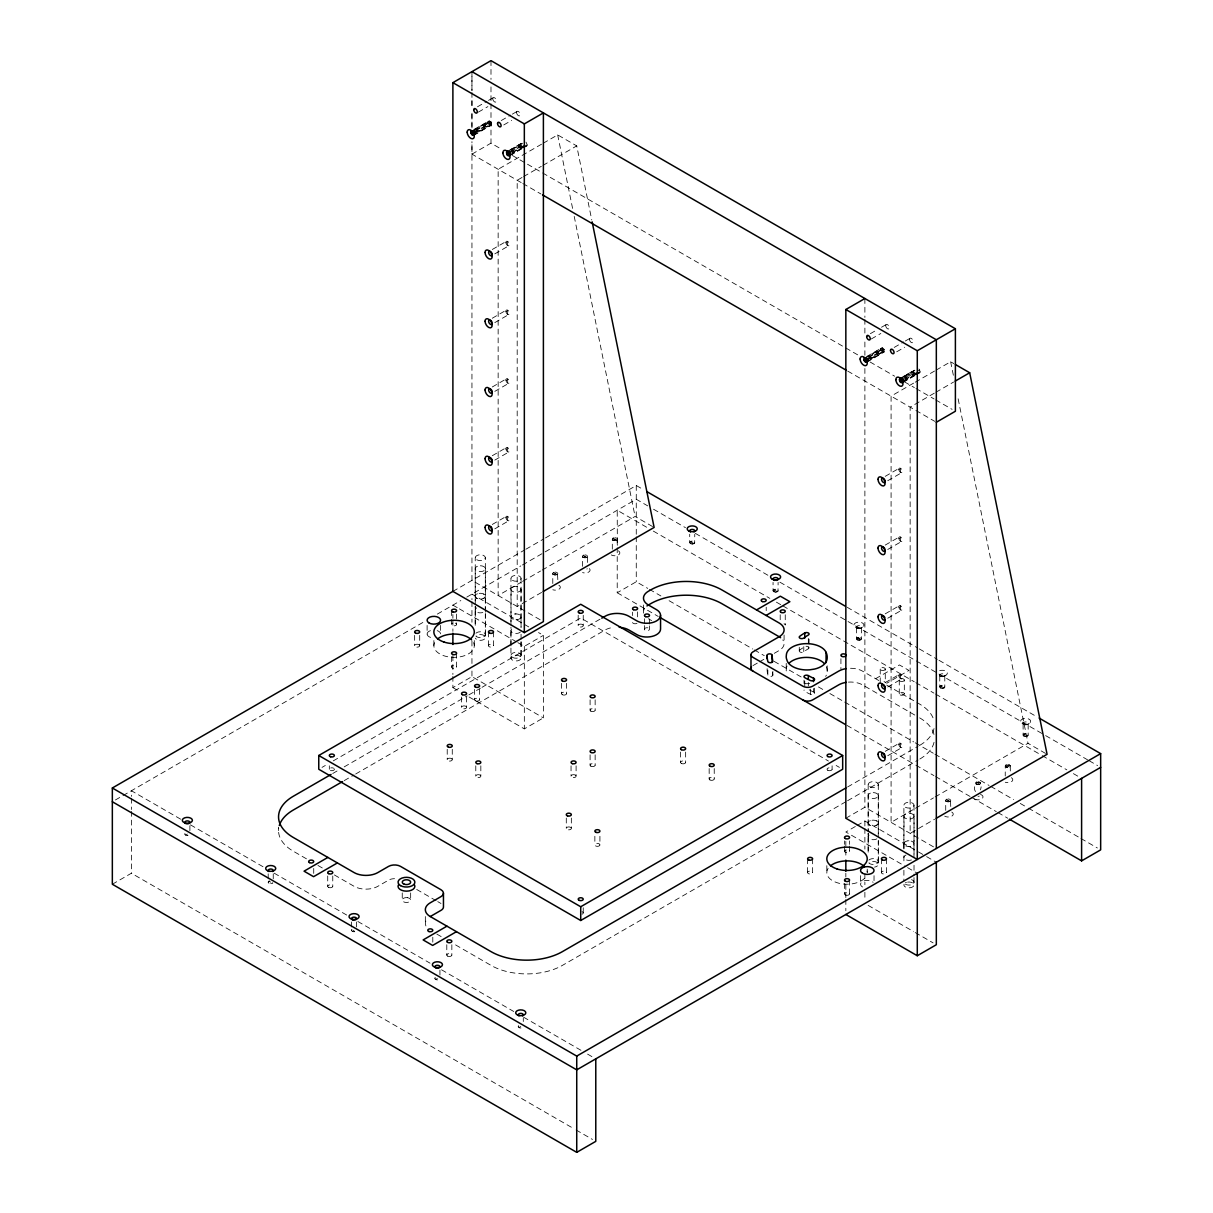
<?xml version="1.0" encoding="UTF-8"?>
<svg xmlns="http://www.w3.org/2000/svg" width="1213" height="1213" viewBox="0 0 1213 1213"><rect width="100%" height="100%" fill="white"/><g stroke="black" fill="none" stroke-linecap="round" stroke-linejoin="round"><path stroke-width="0.75" stroke-dasharray="5 3.75" d="M521.181 182.572L471.948 154.142L471.948 141.026M471.948 127.896L471.948 112.9M471.948 105.395L471.948 97.904M471.948 90.399L471.948 75.403M475.238 625.302L475.238 606.515M475.238 604.635L475.238 557.692M485.352 634.687L485.352 614.036M485.352 612.156L485.352 557.692M507.671 516.45L507.671 520.574M507.671 447.703L507.671 451.827M507.671 378.956L507.671 383.081M507.671 310.21L507.671 314.334M507.671 241.448L507.671 245.587M510.961 645.923L510.961 627.136M510.961 625.256L510.961 578.313M521.074 655.308L521.074 642.162M521.074 627.136L521.074 578.313M868.174 852.163L868.174 833.376M868.174 784.553L868.174 831.496L868.174 795.773M878.303 861.548L878.303 840.897M878.303 833.376L878.303 784.553M900.607 747.435L900.607 743.311M900.607 678.689L900.607 674.564M900.607 609.942L900.607 605.818M900.607 541.195L900.607 537.071M900.607 472.448L900.607 468.324M903.897 848.372L903.897 805.174M914.026 853.997L914.026 805.174M488.035 122.179C488.642 119.086 492.357 122.816 491.523 124.727C489.051 128.138 484.988 117.373 491.583 124.242L472.539 135.234M525.987 146.076L527.306 144.863L525.987 142.118M880.972 349.041C881.578 345.948 885.293 349.678 884.459 351.588C881.987 355 877.924 344.234 884.52 351.103L868.629 360.276M918.938 372.937L920.242 371.724L918.938 368.979M184.846 834.059L184.937 833.68A2.532 1.456 0 0 0 188.015 835.469L187.363 835.499M268.209 882.169L269.453 880.926A2.532 1.456 0 0 0 268.922 883.2A2.532 1.456 0 0 0 272.895 882.912L270.711 883.625M351.558 930.295L351.891 929.567A2.532 1.456 0 0 0 352.801 931.554A2.532 1.456 0 0 0 356.258 931.023L354.06 931.751M510.991 621.647L511.113 588.563A5.064 2.926 0 0 1 514.691 586.501L516.01 586.395A5.064 2.926 0 0 1 521.059 589.321L520.893 617.569M521.059 589.321L520.893 590.079A5.064 2.926 0 0 1 517.314 592.141L516.01 592.232A5.064 2.926 0 0 1 510.946 589.321M434.906 978.421L435.24 977.693A2.532 1.456 0 0 0 435.876 979.573A2.532 1.456 0 0 0 439.197 979.452L437.423 979.877M518.254 1026.547L518.588 1025.819A2.532 1.456 0 0 0 518.77 1027.426A2.532 1.456 0 0 0 521.423 1027.957L520.771 1027.987M904.064 842.929L903.882 843.672L904.064 815.424A5.064 2.926 0 0 1 907.642 813.362L908.946 813.256A5.064 2.926 0 0 1 914.011 816.182L913.98 857.166M914.011 816.182L913.829 816.94A5.064 2.926 0 0 1 910.25 819.002L908.946 819.093A5.064 2.926 0 0 1 903.882 816.182M692.229 541.119L689.727 542.575L689.712 534.22M692.229 544.015L694.655 542.939L694.761 534.22M775.577 589.245L773.075 590.686L773.06 582.346M775.577 592.141L778.003 591.065L778.109 582.346M858.94 637.371L856.423 638.811L856.408 627.121M858.94 640.267L861.442 638.811L861.457 627.121M942.289 685.481L939.772 686.937L939.757 675.247M942.289 688.393L944.791 686.937L944.806 675.247M1025.637 733.607L1023.12 735.063L1023.105 723.373M1025.637 736.503L1028.154 735.063L1028.169 723.373M477.437 106.82L486.959 101.316M488.551 100.391L493.312 97.647M478.377 112.112L487.899 106.608M474.419 129.185L488.915 120.921M472.084 130.928L489.355 120.966M473.904 130.337L489.809 121.164L489.809 125.257M475.541 130.003L490.264 121.497M475.708 130.595L490.689 121.952M473.798 132.46L491.068 122.483M474.086 133.036L491.341 123.074M475.83 132.733L491.523 123.665M473.009 135.431L491.523 124.727M473.798 135.356L491.341 125.121M501.242 120.557L510.779 115.068M512.356 114.143L517.117 111.399M503.774 124.939L511.704 120.36M471.948 154.142L490.992 143.149L500.848 148.835M508.581 150.715L521.135 143.468M510.521 149.699L521.499 143.361M510.946 149.745L522.242 143.225M511.204 150.063L522.181 143.71M508.717 152.08L522.242 144.286M510.718 151.625L521.711 145.287M509.521 153.081L522.075 145.833M512.083 152.353L527.064 143.695M512.508 152.793L524.107 146.106M510.036 154.824L521.029 148.486M522.591 147.577L527.306 144.863L525.532 143.831M509.976 155.325L521.287 148.805M522.53 148.077L527.246 145.348M509.809 155.719L527.064 145.742M541.589 144.18L498.149 169.274L498.149 595.507L520.968 582.331M543.197 143.255L557.677 134.901L576.736 145.894L591.762 219.978M522.03 177.477L517.193 180.267L517.193 606.5L541.65 592.384M523.637 176.552L541.332 166.333M542.939 165.408L576.736 145.894M492.281 249.484L506.412 241.326M494.813 253.866L508.929 245.708M492.281 318.231L506.412 310.073M494.813 322.613L508.929 314.455M492.281 386.977L506.412 378.82M494.813 391.359L508.929 383.202M492.281 455.724L506.412 447.567M494.813 460.106L508.929 451.949M492.281 524.471L506.412 516.313M494.813 528.853L508.929 520.695M870.373 333.681L875.134 330.922M881.487 327.267L886.248 324.508M871.313 338.973L880.835 333.469M452.889 591.383L524.243 550.186M525.866 549.246L543.849 538.875M545.486 537.92L636.264 485.503L643.921 489.931M867.083 356.319L881.866 347.782M865.021 357.79L882.291 347.828M865.278 358.108L882.746 348.025L882.746 352.119M868.478 356.865L883.216 348.358M868.66 357.456L883.64 348.813M866.734 359.321L884.004 349.344M867.022 359.897L884.292 349.935M869.736 359.033L884.459 350.527M867.507 361.383L884.459 351.588M866.734 362.217L884.292 351.982M894.193 347.434L903.715 341.93M905.307 341.005L910.068 338.26M115.402 799.974L424.232 621.678M437.317 614.112L460.834 600.541M466.778 597.114L520.802 565.925M522.439 564.985L636.264 499.256L647.757 505.897M896.71 351.8L904.655 347.221M522.591 581.391L540.528 571.035M542.15 570.095L635.081 516.45L654.125 527.443M552.779 583.529L552.779 573.506L553.522 574.537L557.48 572.779L557.828 580.178M582.543 566.335L582.543 556.312L583.286 557.343L587.244 555.599L587.592 562.999M612.307 549.155L612.307 539.133L613.065 540.164L617.008 538.405L617.356 545.805L617.22 510.264L646.756 527.306M899.955 378.486L914.071 370.329M903.458 376.561L914.45 370.223M903.882 376.606L914.875 370.268M904.14 376.925L913.768 371.36M901.668 378.956L914.223 371.694M905.232 377.592L914.647 372.148M902.457 379.942L919.727 369.965M905.034 379.214L916.876 372.376M904.489 380.215L917.043 372.967M902.988 381.686L913.965 375.348M915.542 374.438L920.242 371.724L918.468 370.693M902.927 382.186L914.223 375.666M915.481 374.938L920.182 372.224M902.745 382.58L920.015 372.603M913.616 383.126L891.085 396.135L891.085 822.369L913.905 809.192M915.224 382.201L934.526 371.057M936.133 370.117L950.628 361.762L953.797 363.597M934.268 393.194L910.144 407.128L910.144 833.361L934.586 819.245M935.875 392.269L953.585 382.05M185.589 835.075L187.363 834.059M690.44 543.606A2.532 1.456 0 0 0 694.67 542.954A2.532 1.456 0 0 0 691.577 541.165A2.532 1.456 0 0 0 690.44 543.606L694.003 541.544M112.339 884.247L131.398 873.239L574.446 1129.03M452.889 676.369L452.889 687.619L471.948 676.627L543.394 717.869L543.394 635.369L538.527 632.564M517.845 642.632L524.334 646.377L543.394 635.369M617.22 547.76L617.22 592.748L636.264 581.755L647.757 588.381M322.036 767.374L325.311 765.479M333.272 760.869L580.724 618.008L828.434 761.036M332.711 773.515L337.639 770.664M344.204 766.874L467.248 695.837M468.885 694.882L480.378 688.256M482.016 687.316L600.147 619.1M344.204 780.626L354.044 774.94M355.682 774L605.075 630.017A16.846 9.719 0 0 1 612.626 627.5M885.217 476.345L899.349 468.188M887.749 480.727L901.881 472.57M469.128 697.005L524.334 728.877L543.394 717.869M773.803 591.717A2.532 1.456 0 0 0 778.018 591.065A2.532 1.456 0 0 0 774.925 589.275A2.532 1.456 0 0 0 773.803 591.717L777.366 589.67M885.217 545.092L899.349 536.934M887.749 549.474L901.881 541.316M752.955 665.619L757.867 662.783M759.505 661.843L764.417 659.008M774.243 653.337L779.155 650.502A16.846 9.719 0 0 0 782.81 639.903M860.714 628.152L862.504 627.121M885.217 613.839L899.349 605.681M887.749 618.221L901.881 610.063M352.286 931.326L354.06 930.295M857.166 639.842L860.714 637.795M875.604 678.689L899.424 664.936L908.946 670.44L886.718 683.268M885.217 682.585L899.349 674.428M887.749 686.967L901.881 678.81M944.078 676.278L945.852 675.247A5.049 2.911 0 0 0 945.852 671.123A5.049 2.911 0 0 0 938.71 671.123M435.634 979.452L437.423 978.421M940.5 687.968A2.532 1.456 0 0 0 944.73 687.316A2.532 1.456 0 0 0 941.637 685.527A2.532 1.456 0 0 0 940.5 687.968L944.063 685.906M885.217 751.332L899.349 743.175M887.749 755.714L901.881 747.557M847.569 786.994L918.029 746.313M845.931 801.687L562.438 965.366A50.521 29.173 0 0 1 490.992 965.366L453.253 943.562M847.569 800.747L918.029 760.066M845.84 818.244L864.884 807.236L934.707 847.553M1027.426 724.404L1029.215 723.373M855.362 826.493L845.84 831.997L905.914 866.673M856.954 825.568L864.884 820.989L916.846 850.995M518.997 1027.563L520.771 1026.547M1023.848 736.094A2.532 1.456 0 0 0 1028.078 735.442A2.532 1.456 0 0 0 1024.985 733.653A2.532 1.456 0 0 0 1023.848 736.094L1027.411 734.032M915.542 808.252L933.464 797.896M935.102 796.956L1028.018 743.311L1047.077 754.304M945.715 810.39L945.715 800.368L946.458 801.399L950.416 799.64L950.765 807.039M975.479 791.528C970.461 783.659 984.334 776.123 980.529 789.86M1006.002 767.025L1009.55 764.963L1010.293 765.994A2.517 1.456 0 0 1 1006.517 767.253L1005.259 765.994L1005.243 776.017M476.451 594.294L477.437 593.779M483.138 598.6L484.123 598.1M869.387 821.156L870.373 820.64M876.074 825.462L877.06 824.961M514.691 613.99L516.01 613.899M516.01 619.737L517.314 619.631M907.642 840.852L908.946 840.761M908.946 846.598L910.25 846.492M614.839 537.677L616.613 538.102M614.839 540.589L613.065 540.164M585.06 554.872L586.849 555.296M585.06 557.768L583.286 557.343M555.296 572.051L557.07 572.475M555.296 574.962L553.522 574.537M1007.776 764.539L1009.55 764.963M1007.776 767.45L1006.517 767.253A2.517 1.456 0 0 1 1006.517 764.736A2.517 1.456 0 0 1 1010.293 765.994M978.012 781.733L979.786 782.158M978.012 784.629L976.238 784.205M948.248 798.912L950.022 799.337M948.248 801.823L946.458 801.399M512.326 155.461L858.577 355.364M870.055 361.99L894.663 376.197M904.519 381.883L914.359 387.569M915.997 388.524L934.055 398.941M935.693 399.896L952.099 409.357M522.818 183.512L540.862 193.944M847.72 371.102L934.692 421.305M505.882 242.479A2.532 1.456 60 0 0 508.565 245.814A2.532 1.456 60 0 0 508.565 242.251A2.532 1.456 60 0 0 505.882 242.479L509.46 244.556M898.818 469.355A2.532 1.456 60 0 0 901.502 472.676A2.532 1.456 60 0 0 901.502 469.113A2.532 1.456 60 0 0 898.818 469.355L902.396 471.417M505.882 311.241A2.532 1.456 60 0 0 508.565 314.561A2.532 1.456 60 0 0 508.565 310.998A2.532 1.456 60 0 0 505.882 311.241L509.46 313.303M898.818 538.102A2.532 1.456 60 0 0 901.502 541.423A2.532 1.456 60 0 0 901.502 537.859A2.532 1.456 60 0 0 898.818 538.102L902.396 540.164M505.882 379.987A2.532 1.456 60 0 0 508.565 383.308A2.532 1.456 60 0 0 508.565 379.745A2.532 1.456 60 0 0 505.882 379.987L509.46 382.05M898.818 606.849A2.532 1.456 60 0 0 901.502 610.169A2.532 1.456 60 0 0 901.502 606.606A2.532 1.456 60 0 0 898.818 606.849L902.396 608.911M847.129 607.258L917.68 647.985M919.318 648.925L937.361 659.341M938.998 660.297L1037.433 717.126M653.549 509.233L685.497 527.685M695.337 533.371L769.178 575.993M779.868 582.164L1043.999 734.669M1045.636 735.609L1087.53 759.793M1089.168 760.733L1097.598 765.6M855.362 627.121A5.049 2.911 0 0 0 863.808 625.817A5.049 2.911 0 0 0 857.621 622.254A5.049 2.911 0 0 0 855.362 627.121L857.151 628.152A2.532 1.456 0 0 0 861.382 627.5A2.532 1.456 0 0 0 858.288 625.711A2.532 1.456 0 0 0 857.151 628.152M940.5 676.278A2.532 1.456 0 0 1 941.637 673.837A2.532 1.456 0 0 1 944.73 675.626A2.532 1.456 0 0 1 940.5 676.278L938.71 675.247A5.049 2.911 0 0 0 945.852 675.247M1022.059 723.373A5.049 2.911 0 0 0 1030.519 722.069A5.049 2.911 0 0 0 1024.333 718.49A5.049 2.911 0 0 0 1022.059 723.373L1023.848 724.404A2.532 1.456 0 0 0 1028.078 723.752A2.532 1.456 0 0 0 1024.985 721.962A2.532 1.456 0 0 0 1023.848 724.404M690.455 541.544L694.003 543.591M773.803 589.67L777.366 591.717M857.166 637.795L860.714 639.842M940.515 685.906L944.063 687.968M1023.863 734.032L1027.411 736.079M653.322 531.097L769.83 598.373M776.381 602.148L781.308 604.999M782.946 605.939L914.223 681.736M915.86 682.676L933.919 693.108M935.557 694.048L1040.572 754.683M1042.225 755.638L1066.834 769.846M1073.399 773.636L1078.327 776.472M505.882 448.734A2.532 1.456 60 0 0 508.565 452.055A2.532 1.456 60 0 0 508.565 448.492A2.532 1.456 60 0 0 505.882 448.734L509.46 450.796M898.818 675.596A2.532 1.456 60 0 0 901.502 678.931A2.532 1.456 60 0 0 901.502 675.353A2.532 1.456 60 0 0 898.818 675.596L902.396 677.658M878.788 680.523L862.504 671.123A16.846 9.719 0 0 0 848.403 668.363M886.703 685.087L919.666 704.116A50.521 29.173 0 0 1 934.025 720.947M613.065 538.102L616.613 540.164M1006.002 764.963L1009.55 767.025M914.769 715.048L862.504 684.875A16.846 9.719 0 0 0 848.403 682.115M649.395 589.336L660.888 595.962M669.091 600.708L752.773 649.016M754.41 649.971L764.266 655.657M774.106 661.343L802.005 677.445M818.411 686.922L823.339 689.757M829.904 693.548L843.02 701.129M844.673 702.069L913.586 741.871M915.224 742.811L933.282 753.228M934.92 754.183L989.065 785.448M990.718 786.388L1013.689 799.655M1020.254 803.446L1026.805 807.236M1028.457 808.176L1079.327 837.546M1080.965 838.501L1097.371 847.978M583.286 555.296L586.849 557.343M976.238 782.158L979.786 784.205M505.882 517.481A2.532 1.456 60 0 0 508.565 520.802A2.532 1.456 60 0 0 508.565 517.238A2.532 1.456 60 0 0 505.882 517.481L509.46 519.543M898.818 744.342A2.532 1.456 60 0 0 901.502 747.678A2.532 1.456 60 0 0 901.502 744.1A2.532 1.456 60 0 0 898.818 744.342L902.396 746.404M617.22 592.748L658.234 616.447M846.947 725.389L914.223 764.235M915.86 765.176L933.919 775.607M935.557 776.547L970.021 796.441M971.658 797.396L996.267 811.603M997.92 812.543L1007.76 818.229M648.409 618.736L651.654 620.616M553.522 572.475L557.07 574.537M946.458 799.337L950.022 801.399M836.136 765.479L839.411 767.374M540.149 619.752L471.948 580.375L471.948 141.618M528.777 626.939L471.948 594.127L471.948 599.753M918.468 851.92L924.973 855.681M926.596 856.621L936.33 862.246M452.889 605.135L457.771 607.94M459.393 608.881L516.222 641.692M907.536 867.613L917.286 873.239M868.129 905.368L913.601 931.614M915.224 932.554L933.085 942.865M452.889 687.619L459.393 691.38M416.696 889.463L436.134 900.683M437.757 901.623L440.986 903.488M306.464 858.819L293.334 851.238A50.521 29.173 0 0 1 278.732 828.07M317.958 865.46L322.885 868.296M334.363 874.937L354.06 886.294A16.846 9.719 0 0 0 377.88 886.294L388.6 880.107A8.415 4.867 0 0 1 394.543 878.697M436.832 934.086L441.759 936.936M180.631 819.169L131.398 790.74L131.398 796.365M190.471 824.855L264.313 867.477M274.153 873.163L347.995 915.8M357.85 921.486L430.054 963.167M441.532 969.794L513.736 1011.49M523.576 1017.176L581.012 1050.322M587.577 1054.112L592.505 1056.963M268.937 881.154L270.711 882.169M576.099 1129.985L592.505 1139.462M876.529 820.837L877.408 821.413M869.039 824.704L869.933 825.265M483.578 593.976L484.457 594.552M476.103 597.842L476.982 598.403M950.628 361.762L953.63 376.576M958.134 398.804L1028.018 743.311M557.677 134.901L572.703 208.985M574.219 216.399L635.081 516.45M1010.308 765.994L1010.308 770.998M914.026 865.278L913.995 875.756M913.995 877.59L913.995 884.929M904.322 680.068A2.532 1.456 0 0 1 900.531 681.327A2.532 1.456 0 0 1 900.531 678.795A2.532 1.456 0 0 1 904.322 680.068L904.322 693.806A2.532 1.456 0 0 1 900.531 695.079A2.532 1.456 0 0 1 900.531 692.547A2.532 1.456 0 0 1 904.322 693.806M903.912 843.945L903.912 849.1M903.897 855.878L903.897 863.398M903.897 870.267L903.897 881.26M899.273 680.068L899.273 693.806M886.46 858.804L886.46 872.556A2.532 1.456 0 0 1 882.685 873.815A2.532 1.456 0 0 1 882.685 871.283A2.532 1.456 0 0 1 886.46 872.556M885.278 669.06A2.532 1.456 0 0 1 881.487 670.319A2.532 1.456 0 0 1 881.487 667.802A2.532 1.456 0 0 1 885.278 669.06L885.278 682.813M881.411 858.804L881.411 872.556M880.229 669.06L880.229 682.813M878.273 795.334L878.273 822.839M878.257 823.293A5.049 2.911 0 0 1 870.343 825.447A5.049 2.911 0 0 1 871.07 820.413A5.049 2.911 0 0 1 878.257 823.293L878.257 837.046M878.288 840.473L878.288 864.308M874.027 875.65L874.027 880.805M868.19 833.119L868.19 836.561M868.159 836.803L868.159 851.465M867.234 869.115L867.234 872.556A20.212 11.66 0 0 0 866.552 869.539M864.884 298.519L864.884 317.427M864.884 319.322L864.884 334.439M864.884 342.005L864.884 355.242M864.884 368.479L864.884 807.236M864.884 820.989L864.884 826.614M864.884 828.494L864.884 849.115M864.884 873.496L864.884 884.732M864.884 892.237L864.884 899.743M860.548 875.65L860.548 884.247M849.555 840.927L849.555 844.369M849.555 846.083L849.555 851.238A2.532 1.456 0 0 1 845.764 852.496A2.532 1.456 0 0 1 845.764 849.979A2.532 1.456 0 0 1 849.555 851.238M849.555 880.107L849.555 893.86M845.84 841.367L845.84 858.243M845.84 873.239L845.84 876.984M845.84 884.489L845.84 897.62M845.84 899.485L845.84 910.736M844.506 840.927L844.506 844.369M844.506 846.083L844.506 851.238M844.506 883.549L844.506 893.86M840.927 658.75L840.927 669.06M832.103 765.828L832.103 769.254M827.205 665.816L827.205 670.971M826.826 865.673L826.826 872.556M814.545 688.15L814.545 693.305M813.559 688.529L813.559 691.971A2.532 1.456 0 0 1 814.059 694.003A2.532 1.456 0 0 1 810.527 694.291A54.721 31.599 0 0 1 804.75 691.41A2.532 1.456 0 0 1 804.098 690M812.634 858.804L812.634 872.556A2.532 1.456 0 0 1 808.859 873.815A2.532 1.456 0 0 1 808.859 871.283A2.532 1.456 0 0 1 812.634 872.556M810.527 689.136L810.527 694.291M809.071 639.16L809.071 644.315M808.328 638.463L808.328 648.788A49.672 28.687 0 0 0 803.779 651.806A2.532 1.456 0 0 1 800.246 652.094A2.532 1.456 0 0 1 799.746 650.047L799.746 646.605M808.328 682.464L808.328 685.906M807.585 858.804L807.585 872.556M804.75 681.1L804.75 687.968M803.779 646.65L803.779 651.806M804.022 680.068L804.022 683.495M799.261 647.302L799.261 650.744M786.221 663.344L786.221 670.607M785.251 614.748L785.251 625.059M784.083 635.036L784.083 643.633M780.202 614.748L780.202 619.904M772.848 671.35L772.863 675.171M767.844 670.046L767.844 675.201A2.532 1.456 0 0 0 770.695 676.445A2.532 1.456 0 0 0 772.848 674.792A71.294 41.166 0 0 1 772.332 671.941M766.207 607.197L766.207 610.624M714.23 768.572L714.23 778.882M709.165 768.572L709.165 778.882M685.648 752.075L685.648 762.386M680.599 752.075L680.599 762.386M649.501 619.039L649.501 624.195M649.501 625.908L649.501 629.35A2.532 1.456 0 0 1 645.498 630.366A2.532 1.456 0 0 1 645.968 627.849A2.532 1.456 0 0 1 649.501 629.35M644.467 618.721L644.467 623.876M644.467 625.605L644.467 629.031M643.481 604.984L643.481 611.868M637.598 611.868L637.598 618.751M636.264 485.503L636.264 534.888M636.264 536.753L636.264 581.755M632.564 612.14L632.564 615.567M599.919 836.288L599.919 844.885A2.532 1.456 0 0 1 596.129 846.143A2.532 1.456 0 0 1 596.129 843.611A2.532 1.456 0 0 1 599.919 844.885M595.143 699.825L595.143 710.136M595.143 754.82L595.143 765.13M594.855 836.288L594.855 844.885M590.094 699.825L590.094 710.136M590.094 754.82L590.094 765.13M583.241 615.264L583.241 625.574A2.532 1.456 0 0 1 579.45 626.848A2.532 1.456 0 0 1 579.45 624.316A2.532 1.456 0 0 1 583.241 625.574M583.241 907.779L583.241 912.934M578.192 615.264L578.192 625.574M576.099 765.828L576.099 776.138A2.532 1.456 0 0 1 572.309 777.397A2.532 1.456 0 0 1 572.309 774.864A2.532 1.456 0 0 1 576.099 776.138M571.338 818.062L571.338 828.373A2.532 1.456 0 0 1 567.548 829.647A2.532 1.456 0 0 1 567.548 827.114A2.532 1.456 0 0 1 571.338 828.373M571.05 765.828L571.05 776.138M566.577 683.328L566.577 693.639M566.289 818.062L566.289 828.373M561.528 683.328L561.528 693.639M524.334 646.377L524.334 728.877M523.288 1018.192L523.288 1021.528M521.029 617.144A5.049 2.911 0 0 1 513.008 619.161A5.049 2.911 0 0 1 513.978 614.142A5.049 2.911 0 0 1 521.029 617.144L521.029 627.455M521.059 634.232L521.059 639.736M521.059 641.571L521.059 658.068A5.049 2.911 0 0 1 513.478 660.585A5.049 2.911 0 0 1 513.478 655.536A5.049 2.911 0 0 1 521.059 658.068M510.946 630.563L510.946 658.068M493.524 631.943L493.524 645.695A2.532 1.456 0 0 1 489.734 646.954A2.532 1.456 0 0 1 489.734 644.421A2.532 1.456 0 0 1 493.524 645.695M490.992 60.65L490.992 79.406M490.992 86.896L490.992 101.892M490.992 103.772L490.992 143.149M488.475 631.943L488.475 645.695M485.321 568.472L485.321 595.977M485.291 596.538A5.049 2.911 0 0 1 477.255 598.525A5.049 2.911 0 0 1 478.301 593.506A5.049 2.911 0 0 1 485.291 596.538L485.291 608.562M485.336 613.611L485.336 637.447M480.833 765.828L480.833 776.138A2.532 1.456 0 0 1 477.058 777.397A2.532 1.456 0 0 1 477.058 774.864A2.532 1.456 0 0 1 480.833 776.138M479.62 689.393L479.62 699.704M475.784 765.828L475.784 776.138M475.269 595.841L475.269 604.438M475.269 606.151L475.269 609.593M475.238 568.912L475.238 596.417M475.223 609.942L475.223 626.439M474.556 689.393L474.556 699.704M474.298 640.54L474.298 645.695M471.948 71.643L471.948 90.566M471.948 92.446L471.948 105.698M471.948 113.249L471.948 126.501M471.948 601.633L471.948 622.254M471.948 640.995L471.948 663.496M471.948 671.001L471.948 676.627M466.611 697.035L466.611 707.346A2.532 1.456 0 0 1 462.82 708.619A2.532 1.456 0 0 1 462.82 706.087A2.532 1.456 0 0 1 466.611 707.346M461.562 697.035L461.562 707.346M456.619 614.066L456.619 624.377M456.619 653.246L456.619 666.998A2.532 1.456 0 0 1 452.828 668.257A2.532 1.456 0 0 1 452.828 665.74A2.532 1.456 0 0 1 456.619 666.998M452.889 614.506L452.889 618.251M452.889 620.131L452.889 631.382M452.889 655.748L452.889 674.504M452.267 749.316L452.267 759.626A2.532 1.456 0 0 1 448.476 760.9A2.532 1.456 0 0 1 448.476 758.368A2.532 1.456 0 0 1 452.267 759.626M451.843 944.73L451.843 955.04M451.554 610.624L451.554 624.377M451.554 656.688L451.554 666.998M447.218 749.316L447.218 759.626M446.793 944.73L446.793 955.04M440.577 625.408L440.577 634.005A6.732 3.882 0 0 0 437.211 630.639M439.94 970.066L439.94 975.085M433.875 640.54L433.875 645.695M432.798 937.179L432.798 944.048M427.112 625.408L427.112 634.005A6.732 3.882 0 0 0 432.101 637.765M425.338 916.543L425.338 923.427M419.698 635.369L419.698 645.695A2.532 1.456 0 0 1 415.907 646.954A2.532 1.456 0 0 1 415.907 644.421A2.532 1.456 0 0 1 419.698 645.695M414.649 635.369L414.649 645.695M410.661 892.904L410.661 900.046M402.246 892.904L402.246 900.046M356.592 921.956L356.592 926.959M351.543 921.956L351.543 926.959M332.771 875.983L332.771 886.294M329.329 765.828L329.329 769.254M327.722 875.983L327.722 886.294M313.727 868.432L313.727 875.301M278.535 827.175L278.535 830.617M273.243 873.83L273.243 880.502M268.194 873.83L268.194 878.834M189.895 825.704L189.895 830.708M131.398 798.245L131.398 809.496M131.398 811.361L131.398 873.239M475.921 633.231A5.064 2.926 0 0 1 483.547 632.443A5.064 2.926 0 0 1 483.547 636.931A5.064 2.926 0 0 1 475.921 636.143A5.064 2.926 0 0 1 483.866 635.369A5.064 2.926 0 0 1 482.819 639.964A5.064 2.926 0 0 1 475.39 638.19M482.819 612.474A5.064 2.926 0 0 1 476.269 611.716A5.064 2.926 0 0 1 476.709 607.88M520.377 632.018A5.049 2.911 0 0 1 513.478 633.095A5.049 2.911 0 0 1 511.628 629.107M868.857 860.093A5.064 2.926 0 0 1 876.483 859.304A5.064 2.926 0 0 1 876.483 863.792A5.064 2.926 0 0 1 868.857 863.004A5.064 2.926 0 0 1 877.242 862.519A5.064 2.926 0 0 1 874.528 867.128M876.802 838.865A5.064 2.926 0 0 1 869.979 839.047A5.064 2.926 0 0 1 869.069 835.135M907.642 882.109A5.049 2.911 0 0 1 913.98 884.671A5.049 2.911 0 0 1 908.507 887.825A5.049 2.911 0 0 1 904.064 884.171M905.368 882.867A5.049 2.911 0 0 1 906.414 882.397M911.479 859.956A5.049 2.911 0 0 1 904.686 859.001A5.049 2.911 0 0 1 906.035 855.044M911.494 879.637A5.064 2.926 0 0 1 912.98 883.959A5.064 2.926 0 0 1 905.383 884.232M618.387 550.838A5.019 2.896 0 0 1 618.387 554.932A5.019 2.896 0 0 1 611.291 554.932M558.844 585.212A5.019 2.896 0 0 1 559.284 589.018A5.019 2.896 0 0 1 552.794 589.761M979.27 796.137A2.532 1.456 0 0 1 978.012 796.319M808.328 648.788A2.532 1.456 0 0 0 808.328 646.726A2.532 1.456 0 0 0 804.75 646.726A54.721 31.599 0 0 0 799.746 650.047M884.019 681.554A2.532 1.456 0 0 1 885.187 682.434M455.345 623.118A2.532 1.456 0 0 1 456.027 625.317A2.532 1.456 0 0 1 452.146 625.317A2.532 1.456 0 0 1 452.828 623.118M934.025 742.311A50.521 29.173 0 0 1 919.666 759.126M919.666 717.869A50.521 29.173 0 0 1 934.025 734.684M934.025 728.558A50.521 29.173 0 0 1 919.666 745.373M783.992 623.8A2.532 1.456 0 0 1 785.175 624.68M767.192 668.681A2.532 1.456 0 0 0 767.101 669.06A76.358 44.077 0 0 0 767.844 675.201M473.601 642.663A20.212 11.66 0 0 1 454.087 657.355A20.212 11.66 0 0 1 434.572 642.663M864.535 878.379A20.212 11.66 0 0 1 836.925 882.655A20.212 11.66 0 0 1 829.525 866.719M427.112 634.005A6.732 3.882 0 0 1 432.101 630.244M862.519 886.991A6.732 3.882 0 0 1 863.186 881.169A6.732 3.882 0 0 1 873.117 882.306M425.915 925.944A16.846 9.719 0 0 1 427.598 918.559M643.633 613.141A16.846 9.719 0 0 1 645.741 607M813.559 691.971A49.354 28.49 0 0 1 809.162 689.803M787.025 666.043A20.212 11.66 0 0 0 786.342 669.06A23.744 13.707 0 0 0 786.737 673.276M826.326 666.65A33.706 19.453 0 0 1 826.963 673.458A20.212 11.66 0 0 1 825.644 676.399M809.708 683.586A20.212 11.66 0 0 1 804.446 683.601M980.513 794.424A5.019 2.896 0 0 1 981.984 798.7A5.019 2.896 0 0 1 974.464 798.973M1011.324 777.7A5.019 2.896 0 0 1 1011.748 781.506A5.019 2.896 0 0 1 1005.274 782.249M587.259 568.73A2.532 1.456 0 0 1 586.849 569.033M589.412 568.624A5.019 2.896 0 0 1 588.608 572.111A5.019 2.896 0 0 1 582.558 572.581M951.78 812.073A5.019 2.896 0 0 1 951.78 816.167A5.019 2.896 0 0 1 944.7 816.167M637.022 623.255A2.532 1.456 0 0 1 633.732 623.543A2.532 1.456 0 0 1 632.792 621.708M334.288 768.875A2.532 1.456 0 0 1 331.634 770.71A2.532 1.456 0 0 1 329.572 768.648A2.532 1.456 0 0 1 333.636 768.223M581.982 911.676A2.532 1.456 0 0 1 581.982 914.208M477.437 566.274L476.451 566.789A5.064 2.926 0 0 0 476.103 570.337L476.982 570.914A5.064 2.926 0 0 0 483.138 571.111L484.123 570.595A5.064 2.926 0 0 0 484.457 567.047L483.578 566.471A5.064 2.926 0 0 0 477.437 566.274M870.373 793.135L869.387 793.651A5.064 2.926 0 0 0 869.039 797.199L869.933 797.775A5.064 2.926 0 0 0 876.074 797.972L877.06 797.457A5.064 2.926 0 0 0 877.408 793.909L876.529 793.347A5.064 2.926 0 0 0 870.373 793.135M407.553 897.696L407.007 897.635A4.215 2.426 0 0 0 402.276 900.364L402.398 900.683A4.215 2.426 0 0 0 409.433 901.775A4.215 2.426 0 0 0 407.553 897.696M512.447 580.375A5.064 2.926 0 0 0 520.908 579.071A5.064 2.926 0 0 0 514.706 575.493A5.064 2.926 0 0 0 512.447 580.375M512.447 657.37A5.064 2.926 0 0 0 520.908 656.066A5.064 2.926 0 0 0 514.706 652.488A5.064 2.926 0 0 0 512.447 657.37M492.781 98.799A2.532 1.456 60 0 0 495.465 102.135A2.532 1.456 60 0 0 495.465 98.571A2.532 1.456 60 0 0 492.781 98.799M516.602 112.551A2.532 1.456 60 0 0 519.285 115.887A2.532 1.456 60 0 0 519.285 112.309A2.532 1.456 60 0 0 516.602 112.551M554.038 574.765A2.517 1.456 0 0 0 557.813 573.506A2.517 1.456 0 0 0 554.038 572.248A2.517 1.456 0 0 0 554.038 574.765M613.581 540.391A2.517 1.456 0 0 0 617.341 539.133A2.517 1.456 0 0 0 613.581 537.875A2.517 1.456 0 0 0 613.581 540.391M583.802 557.586A2.532 1.456 0 0 0 587.592 556.312A2.532 1.456 0 0 0 583.802 555.054A2.532 1.456 0 0 0 583.802 557.586M476.724 559.754A5.064 2.926 0 0 0 485.185 558.45A5.064 2.926 0 0 0 478.983 554.872A5.064 2.926 0 0 0 476.724 559.754M869.66 786.615A5.064 2.926 0 0 0 878.121 785.311A5.064 2.926 0 0 0 871.935 781.733A5.064 2.926 0 0 0 869.66 786.615M885.733 325.66A2.532 1.456 60 0 0 888.401 328.996A2.532 1.456 60 0 0 888.401 325.433A2.532 1.456 60 0 0 885.733 325.66M909.538 339.413A2.532 1.456 60 0 0 912.221 342.748A2.532 1.456 60 0 0 912.221 339.17A2.532 1.456 60 0 0 909.538 339.413M905.717 845.916A5.049 2.911 0 0 0 913.92 844.172A5.049 2.911 0 0 0 907.203 840.943A5.049 2.911 0 0 0 905.717 845.916M946.974 801.626A2.532 1.456 0 0 0 950.765 800.368A2.532 1.456 0 0 0 946.974 799.109A2.532 1.456 0 0 0 946.974 801.626M976.753 784.432A2.517 1.456 0 0 0 980.513 783.173A2.517 1.456 0 0 0 976.753 781.93A2.517 1.456 0 0 0 976.753 784.432M905.383 807.236A5.064 2.926 0 0 0 913.844 805.932A5.064 2.926 0 0 0 907.658 802.354A5.064 2.926 0 0 0 905.383 807.236M857.151 639.842A2.532 1.456 0 0 0 861.382 639.19A2.532 1.456 0 0 0 858.288 637.401A2.532 1.456 0 0 0 857.151 639.842M845.249 894.891A2.532 1.456 0 0 0 849.464 894.239A2.532 1.456 0 0 0 846.371 892.45A2.532 1.456 0 0 0 845.249 894.891M328.465 887.325A2.532 1.456 0 0 0 332.696 886.673A2.532 1.456 0 0 0 329.602 884.899A2.532 1.456 0 0 0 328.465 887.325M447.536 956.071A2.532 1.456 0 0 0 451.767 955.419A2.532 1.456 0 0 0 448.674 953.645A2.532 1.456 0 0 0 447.536 956.071M590.837 766.161A2.532 1.456 0 0 0 595.067 765.509A2.532 1.456 0 0 0 591.974 763.72A2.532 1.456 0 0 0 590.837 766.161M562.256 694.67A2.532 1.456 0 0 0 566.486 694.018A2.532 1.456 0 0 0 563.393 692.229A2.532 1.456 0 0 0 562.256 694.67M709.908 779.914A2.532 1.456 0 0 0 714.139 779.262A2.532 1.456 0 0 0 711.045 777.472A2.532 1.456 0 0 0 709.908 779.914M590.837 711.167A2.532 1.456 0 0 0 595.067 710.515A2.532 1.456 0 0 0 591.974 708.726A2.532 1.456 0 0 0 590.837 711.167M827.797 770.285A2.532 1.456 0 0 0 832.027 769.633A2.532 1.456 0 0 0 828.934 767.844A2.532 1.456 0 0 0 827.797 770.285M681.327 763.417A2.532 1.456 0 0 0 685.557 762.765A2.532 1.456 0 0 0 682.464 760.976A2.532 1.456 0 0 0 681.327 763.417M475.299 700.735A2.532 1.456 0 0 0 479.529 700.083A2.532 1.456 0 0 0 476.436 698.294A2.532 1.456 0 0 0 475.299 700.735"/><path stroke-width="1.5" d="M474.086 133.036C473.919 140.556 467.702 126.804 473.798 132.46M506.488 152.777C507.095 149.684 510.809 153.399 509.976 155.325C507.504 158.175 504.032 150.169 509.627 150.958M899.424 379.639C900.031 376.546 903.761 380.26 902.927 382.186C900.44 385.037 896.983 377.031 902.563 377.834M452.889 82.651L524.334 123.893L543.394 112.9L543.394 621.632L524.334 632.625L452.889 591.383L452.889 82.651L490.992 60.65L955.389 328.753L955.389 411.252L936.33 422.26M470.765 132.156L473.904 130.337M470.826 132.717L473.965 130.913M471.008 133.309L474.147 131.504M471.281 133.9L474.419 132.096M471.66 134.446L474.799 132.626M472.084 134.901L475.223 133.081M506.731 153.945L509.869 152.125M507.004 154.521L510.142 152.717M507.383 155.067L510.521 153.247M845.84 309.512L917.286 350.754L917.286 859.486L845.84 818.244L845.84 309.512L864.884 298.519M595.78 1058.858L595.78 1141.357L576.736 1152.35L112.339 884.247L112.339 787.995L452.889 591.383M867.022 359.897L866.37 362.323L863.944 360.185L867.083 358.366M864.232 360.761L867.371 358.957M864.596 361.307L867.735 359.488M865.021 361.762L868.159 359.943M865.491 362.096L868.629 360.276M917.286 350.754L955.389 328.753M899.485 380.2L902.624 378.395M899.667 380.806L902.806 378.987M899.955 381.382L903.094 379.578M900.319 381.928L903.458 380.109M543.272 591.444L654.125 527.443L592.141 221.843M955.192 381.125L969.672 372.755L1047.077 754.304L936.224 818.305M318.761 755.502L580.724 604.271L842.671 755.502L842.671 769.254L580.724 920.5L318.761 769.254L318.761 755.502L580.724 906.748L842.671 755.502M331.073 774.455L293.334 796.244A50.521 29.173 0 0 0 293.334 837.486L354.06 872.556A16.846 9.719 0 0 0 377.88 872.556L388.6 866.37A8.415 4.867 0 0 1 400.502 866.37L440.986 889.736A8.415 4.867 0 0 1 440.986 896.619L430.266 902.806A16.846 9.719 0 0 0 430.266 916.543L490.992 951.614A50.521 29.173 0 0 0 562.438 951.614L845.931 787.95M601.784 618.16L605.075 616.265A16.846 9.719 0 0 1 628.88 616.265L636.977 620.935A13.813 7.975 0 0 0 656.506 620.935A13.813 7.975 0 0 0 656.506 609.669L648.409 604.984A16.846 9.719 0 0 1 648.409 591.247L650.562 590.003A50.521 29.173 0 0 1 722.008 590.003L779.155 622.997A16.846 9.719 0 0 1 779.155 636.749A16.846 9.719 0 0 1 780.611 637.704M342.551 781.581L293.334 809.996A50.521 29.173 0 0 0 279.308 825.553M327.874 857.424L304.054 871.177L313.576 876.681L337.396 862.928M756.533 609.942L780.353 596.19L789.875 601.693L766.055 615.446M430.266 916.543L440.986 910.356A8.415 4.867 0 0 0 443.458 906.93L443.458 893.177M446.945 926.171L423.125 939.923L432.647 945.427L456.467 931.675M112.339 787.995L576.736 1056.098L1100.661 753.622L1100.661 849.873L1081.602 860.866L1009.398 819.184M1100.661 767.374L576.736 1069.851L112.339 801.748M845.84 914.481L917.286 955.738L936.33 944.73L936.33 862.246M865.491 357.987L863.944 358.123L863.944 360.185M471.948 71.643L936.33 339.761L936.33 848.494M955.389 364.507L969.672 372.755M542.514 194.884L846.083 370.147M646.984 491.69L845.491 606.303M1039.086 718.066L1100.661 753.622M659.887 617.387L845.309 724.449M865.946 358.32L866.734 359.321M1081.602 778.367L1081.602 860.866M917.286 873.239L917.286 955.738M845.84 860.108L845.84 871.359M826.068 652.291A33.706 19.453 0 0 1 826.963 659.705A20.212 11.66 0 0 1 814.802 669.015L809.708 669.834A20.212 11.66 0 0 1 786.888 659.902A23.744 13.707 0 0 1 786.342 655.308A20.212 11.66 0 0 1 803.901 643.739A20.212 11.66 0 0 1 826.068 652.291L826.068 662.601M813.559 678.219A2.532 1.456 0 0 1 814.059 680.266A2.532 1.456 0 0 1 810.527 680.554A54.721 31.599 0 0 1 804.75 677.658A2.532 1.456 0 0 1 804.75 675.596A2.532 1.456 0 0 1 808.328 675.596A49.672 28.687 0 0 0 813.559 678.219L813.559 681.661M808.328 675.596L808.328 679.037M804.75 632.974A54.721 31.599 0 0 0 799.746 636.294A2.532 1.456 0 0 0 800.246 638.341A2.532 1.456 0 0 0 803.779 638.053A49.672 28.687 0 0 1 808.328 635.036A2.532 1.456 0 0 0 808.328 632.974A2.532 1.456 0 0 0 804.75 632.974L804.75 638.129M767.101 658.75L767.101 655.308A2.532 1.456 0 0 1 769.633 653.852A2.532 1.456 0 0 1 772.15 655.308L772.15 662.192M750.983 654.626L750.983 668.378M660.554 615.309L660.554 629.047A13.813 7.975 0 0 1 652.033 636.416A13.813 7.975 0 0 1 636.977 634.687L628.88 630.017A16.846 9.719 0 0 0 619.176 627.257M580.724 906.748L580.724 920.5M576.736 1056.098L576.736 1152.35M524.334 123.893L524.334 632.625M452.889 633.247L452.889 644.497M492.129 391.435A2.532 1.456 60 0 1 490.097 392.83A2.532 1.456 60 0 1 488.945 388.948A2.532 1.456 60 0 1 491.947 390.844M492.19 323.264A2.532 1.456 60 0 1 490.249 324.205A2.532 1.456 60 0 1 488.642 320.854A2.532 1.456 60 0 1 490.871 320.505M491.295 320.96A2.532 1.456 60 0 1 491.947 322.097M492.129 460.197A2.532 1.456 60 0 1 490.097 461.577A2.532 1.456 60 0 1 488.945 457.695A2.532 1.456 60 0 1 491.947 459.591M492.19 529.505A2.532 1.456 60 0 1 490.249 530.445A2.532 1.456 60 0 1 488.642 527.094A2.532 1.456 60 0 1 490.871 526.745M491.295 527.2A2.532 1.456 60 0 1 491.947 528.337M492.129 253.942A2.532 1.456 60 0 1 490.097 255.337A2.532 1.456 60 0 1 488.945 251.455A2.532 1.456 60 0 1 491.947 253.35M885.065 619.373A2.532 1.456 60 0 1 882.882 619.57A2.532 1.456 60 0 1 881.624 616.31A2.532 1.456 60 0 1 883.807 616.113M884.232 616.568A2.532 1.456 60 0 1 884.899 617.705M885.126 550.126A2.532 1.456 60 0 1 883.185 551.066A2.532 1.456 60 0 1 881.593 547.715A2.532 1.456 60 0 1 883.807 547.366M884.232 547.821A2.532 1.456 60 0 1 884.899 548.958M885.065 687.058A2.532 1.456 60 0 1 883.034 688.438A2.532 1.456 60 0 1 881.881 684.557A2.532 1.456 60 0 1 884.899 686.452M885.126 756.366A2.532 1.456 60 0 1 883.185 757.306A2.532 1.456 60 0 1 881.593 753.97A2.532 1.456 60 0 1 883.807 753.607M884.232 754.061A2.532 1.456 60 0 1 884.899 755.199M885.065 480.818A2.532 1.456 60 0 1 883.034 482.198A2.532 1.456 60 0 1 881.881 478.316A2.532 1.456 60 0 1 884.899 480.212M774.925 580.421A2.532 1.456 0 0 1 773.515 578.161A2.532 1.456 0 0 1 777.654 578.161A2.532 1.456 0 0 1 776.244 580.421M518.982 1015.888A2.532 1.456 0 0 1 518.982 1013.825A2.532 1.456 0 0 1 522.56 1013.825A2.532 1.456 0 0 1 522.56 1015.888M268.922 871.525A2.532 1.456 0 0 1 268.922 869.463A2.532 1.456 0 0 1 272.5 869.463A2.532 1.456 0 0 1 272.5 871.525M690.44 531.916A2.532 1.456 0 0 1 690.44 529.854A2.532 1.456 0 0 1 694.018 529.854A2.532 1.456 0 0 1 694.018 531.916M767.101 655.308A76.358 44.077 0 0 0 767.844 661.449A2.532 1.456 0 0 0 770.695 662.692A2.532 1.456 0 0 0 772.848 661.04A71.294 41.166 0 0 1 772.15 655.308M437.529 638.993A20.212 11.66 0 0 1 471.584 639.858M830.465 865.855A20.212 11.66 0 0 1 864.535 866.719M802.976 699.992A6.732 3.882 0 0 0 812.498 699.992L838.699 684.875A16.846 9.719 0 0 1 846.234 682.358M846.234 668.606A16.846 9.719 0 0 0 838.699 671.123L812.498 686.255A6.732 3.882 0 0 1 802.976 686.255L752.955 657.37A6.732 3.882 0 0 1 752.955 651.881L779.155 636.749L722.008 603.756A50.521 29.173 0 0 0 650.562 603.756L648.409 604.984A16.846 9.719 0 0 0 646.969 605.954M752.955 671.123A6.732 3.882 0 0 1 751.499 666.892M414.588 885.035A8.415 4.867 0 0 1 406.461 891.161A8.415 4.867 0 0 1 398.319 885.035M789.041 663.223A20.212 11.66 0 0 1 824.036 663.223M473.737 109.807A2.532 1.456 60 0 0 476.406 113.143A2.532 1.456 60 0 0 476.406 109.564A2.532 1.456 60 0 0 473.737 109.807M485.064 389.964A5.019 2.896 60 0 0 490.386 396.59A5.019 2.896 60 0 0 490.386 389.494A5.019 2.896 60 0 0 485.064 389.964M485.064 321.218A5.019 2.896 60 0 0 490.386 327.844A5.019 2.896 60 0 0 490.386 320.748A5.019 2.896 60 0 0 485.064 321.218M485.064 527.458A5.019 2.896 60 0 0 490.386 534.084A5.019 2.896 60 0 0 490.386 526.988A5.019 2.896 60 0 0 485.064 527.458M485.064 252.471A5.019 2.896 60 0 0 490.386 259.097A5.019 2.896 60 0 0 490.386 251.986A5.019 2.896 60 0 0 485.064 252.471M502.895 152.762A5.064 2.926 60 0 0 508.262 159.449A5.064 2.926 60 0 0 508.262 152.292A5.064 2.926 60 0 0 502.895 152.762M467.172 132.141A5.064 2.926 60 0 0 472.539 138.813A5.064 2.926 60 0 0 472.539 131.671A5.064 2.926 60 0 0 467.172 132.141M485.064 458.711A5.019 2.896 60 0 0 490.386 465.337A5.019 2.896 60 0 0 490.386 458.241A5.019 2.896 60 0 0 485.064 458.711M497.542 123.559A2.532 1.456 60 0 0 500.226 126.88A2.532 1.456 60 0 0 500.226 123.317A2.532 1.456 60 0 0 497.542 123.559M866.673 336.668A2.532 1.456 60 0 0 869.357 340.004A2.532 1.456 60 0 0 869.357 336.426A2.532 1.456 60 0 0 866.673 336.668M878.015 616.826A5.019 2.896 60 0 0 883.337 623.452A5.019 2.896 60 0 0 883.337 616.356A5.019 2.896 60 0 0 878.015 616.826M878.015 548.079A5.019 2.896 60 0 0 883.337 554.705A5.019 2.896 60 0 0 883.337 547.609A5.019 2.896 60 0 0 878.015 548.079M878.015 754.319A5.019 2.896 60 0 0 883.337 760.945A5.019 2.896 60 0 0 883.337 753.849A5.019 2.896 60 0 0 878.015 754.319M878.015 479.332A5.019 2.896 60 0 0 883.337 485.958A5.019 2.896 60 0 0 883.337 478.862A5.019 2.896 60 0 0 878.015 479.332M895.846 379.624A5.064 2.926 60 0 0 901.214 386.31A5.064 2.926 60 0 0 901.214 379.153A5.064 2.926 60 0 0 895.846 379.624M860.123 359.003A5.064 2.926 60 0 0 865.491 365.689A5.064 2.926 60 0 0 865.491 358.532A5.064 2.926 60 0 0 860.123 359.003M878.015 685.572A5.019 2.896 60 0 0 883.337 692.198A5.019 2.896 60 0 0 883.337 685.102A5.019 2.896 60 0 0 878.015 685.572M890.494 350.421A2.532 1.456 60 0 0 893.162 353.756A2.532 1.456 60 0 0 893.162 350.178A2.532 1.456 60 0 0 890.494 350.421M404.354 884.277A4.215 2.426 0 0 0 410.661 882.169A4.215 2.426 0 0 0 404.354 880.077A4.215 2.426 0 0 0 404.354 884.277M400.502 885.611A8.415 4.867 0 0 0 414.588 883.428A8.415 4.867 0 0 0 404.278 877.484A8.415 4.867 0 0 0 400.502 885.611M436.149 967.989A2.532 1.456 0 0 0 439.94 966.731A2.532 1.456 0 0 0 436.149 965.472A2.532 1.456 0 0 0 436.149 967.989M434.891 967.201A5.049 2.911 0 0 0 442.472 964.669A5.049 2.911 0 0 0 434.891 962.152A5.049 2.911 0 0 0 434.891 967.201M352.801 919.879A2.532 1.456 0 0 0 356.592 918.605A2.532 1.456 0 0 0 352.801 917.346A2.532 1.456 0 0 0 352.801 919.879M351.543 919.075A5.049 2.911 0 0 0 359.124 916.543A5.049 2.911 0 0 0 351.543 914.026A5.049 2.911 0 0 0 351.543 919.075M845.249 881.138A2.532 1.456 0 0 0 849.464 880.486A2.532 1.456 0 0 0 846.371 878.697A2.532 1.456 0 0 0 845.249 881.138M762.416 601.572A2.532 1.456 0 0 0 766.207 600.314A2.532 1.456 0 0 0 762.416 599.055A2.532 1.456 0 0 0 762.416 601.572M808.859 860.062A2.532 1.456 0 0 0 812.634 858.804A2.532 1.456 0 0 0 808.859 857.546A2.532 1.456 0 0 0 808.859 860.062M452.828 654.52A2.532 1.456 0 0 0 456.619 653.246A2.532 1.456 0 0 0 452.828 651.988A2.532 1.456 0 0 0 452.828 654.52M415.392 632.974A2.532 1.456 0 0 0 419.607 632.322A2.532 1.456 0 0 0 416.514 630.533A2.532 1.456 0 0 0 415.392 632.974M489.734 633.201A2.532 1.456 0 0 0 493.524 631.943A2.532 1.456 0 0 0 489.734 630.669A2.532 1.456 0 0 0 489.734 633.201M452.828 611.898A2.532 1.456 0 0 0 456.619 610.624A2.532 1.456 0 0 0 452.828 609.366A2.532 1.456 0 0 0 452.828 611.898M328.465 873.587A2.532 1.456 0 0 0 332.696 872.935A2.532 1.456 0 0 0 329.602 871.146A2.532 1.456 0 0 0 328.465 873.587M309.406 862.579A2.532 1.456 0 0 0 313.636 861.927A2.532 1.456 0 0 0 310.543 860.138A2.532 1.456 0 0 0 309.406 862.579M447.536 942.334A2.532 1.456 0 0 0 451.767 941.682A2.532 1.456 0 0 0 448.674 939.893A2.532 1.456 0 0 0 447.536 942.334M882.154 859.835A2.532 1.456 0 0 0 886.385 859.183A2.532 1.456 0 0 0 883.291 857.394A2.532 1.456 0 0 0 882.154 859.835M429.008 931.554A2.532 1.456 0 0 0 432.798 930.295A2.532 1.456 0 0 0 429.008 929.037A2.532 1.456 0 0 0 429.008 931.554M780.945 612.353A2.532 1.456 0 0 0 785.175 611.686A2.532 1.456 0 0 0 782.082 609.912A2.532 1.456 0 0 0 780.945 612.353M845.249 838.517A2.532 1.456 0 0 0 849.464 837.865A2.532 1.456 0 0 0 846.371 836.075A2.532 1.456 0 0 0 845.249 838.517M841.67 656.339A2.532 1.456 0 0 0 845.901 655.687A2.532 1.456 0 0 0 842.808 653.898A2.532 1.456 0 0 0 841.67 656.339M443.988 642.041A20.212 11.66 0 0 0 474.298 631.943A20.212 11.66 0 0 0 443.988 621.829A20.212 11.66 0 0 0 443.988 642.041M836.925 868.902A20.212 11.66 0 0 0 867.234 858.804A20.212 11.66 0 0 0 836.925 848.706A20.212 11.66 0 0 0 836.925 868.902M429.084 622.997A6.732 3.882 0 0 0 440.349 621.253A6.732 3.882 0 0 0 432.101 616.492A6.732 3.882 0 0 0 429.084 622.997M862.519 873.254A6.732 3.882 0 0 0 873.8 871.51A6.732 3.882 0 0 0 865.551 866.749A6.732 3.882 0 0 0 862.519 873.254M518.239 1015.326A5.049 2.911 0 0 0 525.82 1012.794A5.049 2.911 0 0 0 518.239 1010.262A5.049 2.911 0 0 0 518.239 1015.326M772.014 579.01A5.049 2.911 0 0 0 780.459 577.691A5.049 2.911 0 0 0 774.273 574.128A5.049 2.911 0 0 0 772.014 579.01M268.194 870.949A5.049 2.911 0 0 0 275.76 868.432A5.049 2.911 0 0 0 268.194 865.9A5.049 2.911 0 0 0 268.194 870.949M185.574 823.4A2.532 1.456 0 0 0 189.804 822.748A2.532 1.456 0 0 0 186.711 820.958A2.532 1.456 0 0 0 185.574 823.4M184.831 822.823A5.049 2.911 0 0 0 192.412 820.306A5.049 2.911 0 0 0 184.831 817.774A5.049 2.911 0 0 0 184.831 822.823M688.666 530.885A5.049 2.911 0 0 0 697.111 529.581A5.049 2.911 0 0 0 690.925 526.002A5.049 2.911 0 0 0 688.666 530.885M633.459 609.684A2.532 1.456 0 0 0 637.568 608.82A2.532 1.456 0 0 0 634.202 607.197A2.532 1.456 0 0 0 633.459 609.684M645.498 616.613A2.532 1.456 0 0 0 649.501 615.598A2.532 1.456 0 0 0 645.968 614.112A2.532 1.456 0 0 0 645.498 616.613M572.309 763.644A2.532 1.456 0 0 0 576.099 762.386A2.532 1.456 0 0 0 572.309 761.127A2.532 1.456 0 0 0 572.309 763.644M590.837 752.409A2.532 1.456 0 0 0 595.067 751.757A2.532 1.456 0 0 0 591.974 749.968A2.532 1.456 0 0 0 590.837 752.409M562.256 680.918A2.532 1.456 0 0 0 566.486 680.266A2.532 1.456 0 0 0 563.393 678.476A2.532 1.456 0 0 0 562.256 680.918M709.908 766.161A2.532 1.456 0 0 0 714.139 765.509A2.532 1.456 0 0 0 711.045 763.72A2.532 1.456 0 0 0 709.908 766.161M448.476 747.147A2.532 1.456 0 0 0 452.267 745.889A2.532 1.456 0 0 0 448.476 744.615A2.532 1.456 0 0 0 448.476 747.147M590.837 697.414A2.532 1.456 0 0 0 595.067 696.762A2.532 1.456 0 0 0 591.974 694.973A2.532 1.456 0 0 0 590.837 697.414M579.45 613.096A2.532 1.456 0 0 0 583.241 611.822A2.532 1.456 0 0 0 579.45 610.564A2.532 1.456 0 0 0 579.45 613.096M827.797 756.533A2.532 1.456 0 0 0 832.027 755.881A2.532 1.456 0 0 0 828.934 754.107A2.532 1.456 0 0 0 827.797 756.533M330.588 756.776A2.532 1.456 0 0 0 334.379 755.502A2.532 1.456 0 0 0 330.588 754.243A2.532 1.456 0 0 0 330.588 756.776M681.327 749.664A2.532 1.456 0 0 0 685.557 749.012A2.532 1.456 0 0 0 682.464 747.223A2.532 1.456 0 0 0 681.327 749.664M477.058 763.644A2.532 1.456 0 0 0 480.833 762.386A2.532 1.456 0 0 0 477.058 761.127A2.532 1.456 0 0 0 477.058 763.644M567.548 815.894A2.532 1.456 0 0 0 571.338 814.636A2.532 1.456 0 0 0 567.548 813.362A2.532 1.456 0 0 0 567.548 815.894M596.129 832.391A2.532 1.456 0 0 0 599.919 831.132A2.532 1.456 0 0 0 596.129 829.859A2.532 1.456 0 0 0 596.129 832.391M578.935 900.213A2.532 1.456 0 0 0 583.15 899.561A2.532 1.456 0 0 0 580.057 897.787A2.532 1.456 0 0 0 578.935 900.213M462.305 694.64A2.532 1.456 0 0 0 466.52 693.972A2.532 1.456 0 0 0 463.427 692.198A2.532 1.456 0 0 0 462.305 694.64M475.299 686.983A2.532 1.456 0 0 0 479.529 686.331A2.532 1.456 0 0 0 476.436 684.541A2.532 1.456 0 0 0 475.299 686.983"/></g></svg>
